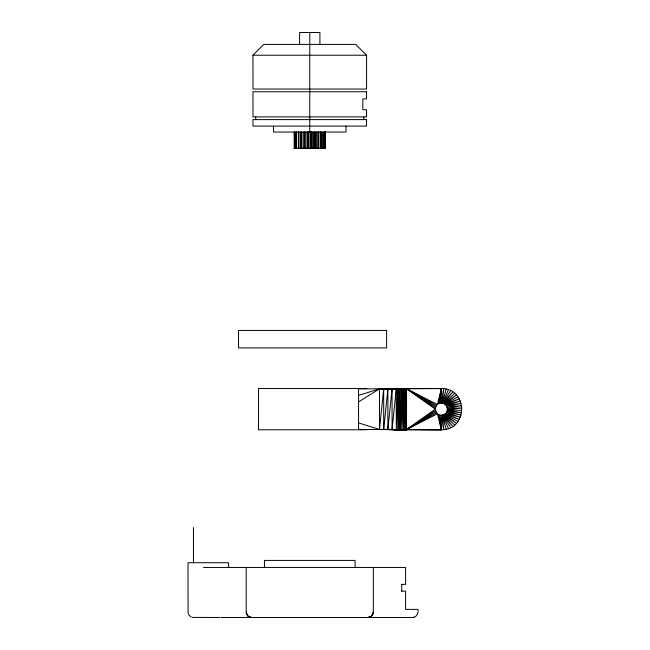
<?xml version="1.0" encoding="UTF-8"?>
<svg xmlns="http://www.w3.org/2000/svg" width="650" height="650" viewBox="0 0 650 650"><rect width="100%" height="100%" fill="white"/><g stroke="black" fill="none" stroke-linecap="round" stroke-linejoin="round"><path stroke-width="0.97" d="M358.564 422.914L379.494 429.447L441.374 429.78C468.244 430.292 468.244 388.017 441.374 388.529L403.162 388.57L406.551 388.814L406.543 429.496L403.162 429.739L404.861 429.512M436.532 412.839L406.551 429.496L405.535 429.488L406.307 388.619L441.374 388.529L441.049 403.081C432.786 403.227 434.257 416.788 442.366 415.163C449.735 414.294 448.435 402.342 441.049 403.081L443.771 388.668L442.366 403.146L452.709 391.926L443.633 403.504L456.381 394.997L444.795 404.121L459.241 398.84L445.794 404.966L460.314 400.985L446.591 406.014L461.134 403.236L447.143 407.209L461.695 405.576L447.427 408.501L461.971 407.956L447.427 409.817L461.695 412.734L447.143 411.101L461.134 415.074L446.591 412.295L460.314 417.324L445.794 413.343L459.241 419.469L444.795 414.196L456.381 423.312L443.633 414.814L452.709 426.392L442.366 415.163L443.771 429.642L441.049 415.236L441.374 429.78L391.332 429.593L406.518 429.528L437.434 413.798L441.374 429.78L358.564 429.447L358.564 388.863L441.374 388.529L439.749 403.293M435.849 411.71L406.551 429.496L394.713 429.634L400.571 429.455L401.928 388.846L402.537 388.838L398.938 388.627L406.543 388.814L437.434 404.519L441.374 388.529L438.523 403.78M373.336 567.45L373.336 612.089C373.401 614.981 370.809 617.549 367.924 617.5L370.63 616.777M406.234 429.691L402.317 429.731L406.551 429.78L406.307 388.619L435.289 409.159L406.128 429.78L435.435 410.467M391.332 388.716L397.727 388.863L399.165 429.455L399.953 429.471L379.494 429.447L383.687 388.863L391.332 388.806L382.874 388.822L383.687 388.863L383.687 429.447L382.874 429.488L404.942 429.504L403.162 429.569M436.532 405.47L406.551 388.814L392.072 388.863L387.879 429.447L382.874 429.488M396.402 429.488L392.072 429.447L396.273 388.863L406.543 388.814L435.849 406.599M371.751 615.916L373.336 612.089M373.157 613.486L370.801 616.671L367.924 617.5M450.637 390.723L442.366 403.146L446.136 389.082M358.564 395.395L379.494 388.863L406.551 388.529L435.435 407.851M405.283 388.798C401.416 388.408 408.655 388.903 405.706 388.537L406.469 388.611M406.551 429.78L386.262 429.528L402.74 429.65M398.938 429.691L402.537 429.471L398.092 429.674L405.535 429.488L405.535 388.822L406.445 388.789L399.165 388.863L399.165 429.455M442.366 403.146L448.435 389.773M405.917 388.619L406.551 388.863L386.262 388.781L403.374 388.651M406.551 388.529L403.585 388.562L404.901 388.773M406.388 429.609L389.642 429.569L403.341 429.488L400.627 429.707M406.307 429.699L393.023 429.618L393.868 429.536M252.956 55.226L263.778 44.403L355.721 44.403L366.576 55.226L366.576 89.042L252.996 89.042L252.956 55.226L366.535 55.226M406.445 388.789L389.642 388.741L403.341 388.83L401.928 429.463L401.928 388.846L403.341 388.83M443.633 403.504L454.634 393.356M406.128 429.609L405.706 429.772L406.551 429.447L396.402 429.658M406.128 429.78L406.551 429.447L398.092 429.674M358.564 401.919L379.494 388.863L396.402 388.822M444.795 404.121L457.925 396.841M406.071 429.691L406.551 429.447L399.783 429.699M404.544 388.814L405.535 429.488L406.144 429.52L403.585 429.747L404.901 429.536M405.283 429.764L406.551 429.447L401.473 429.723L403.374 429.658M404.861 429.764L406.551 429.447L402.317 429.731M406.234 429.528L405.706 429.601L406.136 429.552M221.122 617.5L412.563 617.5C416.691 617.524 418.738 612.999 417.942 609.383L405.616 609.383L405.616 591.126L401.562 591.126M412.563 617.5L413.928 617.313M404.438 388.554L406.551 388.863L389.642 388.741M404.007 429.747L406.551 429.447L403.162 429.739M406.128 388.789L402.317 388.578L404.422 388.83L404.422 429.479L403.211 388.838L403.341 429.488M405.283 429.601L405.998 429.544L405.535 429.488M404.861 429.593L405.722 429.544M399.783 429.528L402.317 429.479M405.348 429.512L401.473 429.552M386.262 388.781L398.938 388.708M382.874 388.822L404.137 388.814M404.137 429.496L386.262 429.528M393.023 429.618L398.938 429.601M294.076 148.281L325.455 148.281L325.382 132.056M366.681 388.529L258.473 388.529L258.473 429.78L366.681 429.78M389.642 429.569L403.162 429.488M203.572 567.45L405.616 567.45L405.616 584.358L401.562 584.358M219.806 617.5L192.384 617.394M399.165 388.863L400.571 429.455L401.733 429.463M401.733 388.846L398.092 388.635L401.473 388.676M393.023 388.7L406.388 388.619M393.023 429.447L406.469 429.699M406.071 388.619L406.551 388.863L396.402 388.651L402.74 388.659M405.348 388.798L394.713 388.676L400.571 388.854L400.571 429.455M399.783 388.781L402.317 388.838M398.092 388.635L406.551 388.863L405.543 388.798M447.427 409.817L461.971 410.353M399.783 388.611L406.551 388.863L404.861 388.546M401.473 388.594L406.551 388.863L404.007 388.562M402.317 388.578L406.551 388.863M403.162 388.57L406.543 388.814M250.599 617.403L251.591 617.5L249.632 617.126L247.78 615.916L246.309 613.21L247.894 616.029L251.607 617.5M248.901 616.777L250.201 617.313M191.368 617.086L188.939 615.095L188.053 612.617L188.029 562.721L228.605 562.721L228.605 567.45M444.795 414.196L457.925 421.476M443.633 414.814L454.634 424.954M247.78 615.916L246.196 612.089L246.196 567.45M446.136 429.227L442.366 415.163L450.637 427.586M442.366 415.163L448.435 428.537M438.523 414.529L441.374 429.78L439.749 415.017M246.196 612.089L246.374 613.486M401.765 584.358L401.765 591.126M397.727 429.447L397.727 388.863L396.273 429.447L396.273 388.863M392.072 388.863L392.072 429.447M379.494 388.863L379.494 429.447M363.87 116.903L363.87 119.608M355.079 567.45L355.079 560.422L264.452 560.422L264.452 567.45M346.011 126.1L346.011 132.056L273.536 132.056L273.512 126.1M325.325 132.056L325.325 148.281M324.659 132.056L324.659 148.281M324.488 132.056L324.488 148.281M323.188 132.056L323.188 148.281M322.912 132.056L322.912 148.281M321.043 132.056L321.043 148.281M320.913 132.056L320.913 148.281M320.678 132.056L320.678 148.281M319.906 44.403L319.906 32.5L299.626 32.5L299.618 44.403M318.874 132.056L318.874 148.281M318.329 132.056L318.329 148.281M317.891 132.056L317.891 148.281M316.371 132.056L316.371 148.281M315.193 132.056L315.193 148.281M314.998 132.056L314.998 148.281M314.706 132.056L314.706 148.281M313.544 132.056L313.544 148.281M312.057 132.056L312.057 148.281M311.781 132.056L311.781 148.281M311.269 132.056L311.269 148.281M310.529 132.056L310.529 148.281M309.766 32.5L309.766 132.056M309.002 132.056L309.002 148.281M308.262 132.056L308.262 148.281M307.751 132.056L307.751 148.281M307.474 132.056L307.474 148.281M305.988 132.056L305.988 148.281M304.826 132.056L304.826 148.281M304.338 132.056L304.338 148.281M303.16 132.056L303.16 148.281M301.641 132.056L301.641 148.281M301.202 132.056L301.202 148.281M300.658 132.056L300.658 148.281M298.854 132.056L298.854 148.281M298.618 132.056L298.618 148.281M298.488 132.056L298.488 148.281M296.619 132.056L296.619 148.281M296.343 132.056L296.343 148.281M295.043 132.056L295.043 148.281M294.873 132.056L294.873 148.281M294.149 132.056L294.206 148.281M255.661 116.903L255.661 119.608M193.44 527.54L193.44 562.916M366.576 91.748L366.527 98.914L362.83 98.914L362.83 109.736L366.527 109.736L366.576 116.903L252.996 116.903L252.956 91.748L366.535 91.748M387.879 388.863L383.687 429.447L391.332 429.512L387.879 429.447L387.879 388.863M366.535 119.608L252.996 119.608L252.956 126.1L366.535 126.1L366.576 119.608M386.612 330.428L238.534 330.428L238.534 347.912L386.612 347.912L386.612 330.428"/></g></svg>
